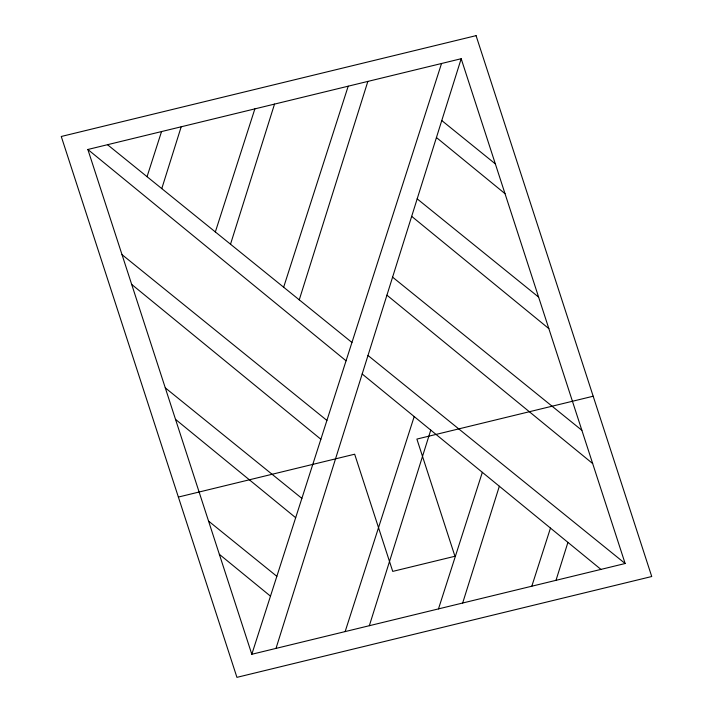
<?xml version="1.0" encoding="UTF-8"?>
<svg xmlns="http://www.w3.org/2000/svg" width="713" height="713" viewBox="0 0 713 713"><rect width="100%" height="100%" fill="white"/><g stroke="black" fill="none" stroke-linecap="round" stroke-linejoin="round"><path stroke-width="1.07" d="M161.78 188.606L181.191 126.789M230.513 244.229L274.523 104.098M299.255 299.843L367.855 81.407M276.002 648.402L461.186 58.724L87.859 149.48L251.814 654.276L625.141 563.52L461.186 58.724M369.334 625.711L430.759 430.117M462.666 603.02L499.341 486.239M555.997 580.329L567.922 542.37M147.047 176.69L161.539 131.566M215.344 231.948L254.871 108.875M283.649 287.214L348.202 86.184M251.814 654.276L441.534 63.502M345.145 631.593L414.2 416.561M438.477 608.902L482.336 472.327M531.809 586.211L550.472 528.092M178.375 497.059L354.664 454.208L392.729 571.389L454.947 556.265L416.891 439.083L593.18 396.223M441.775 120.542L495.339 163.883M417.176 198.847L538.609 297.098M392.587 277.152L581.879 430.313M107.511 144.694L351.946 342.472M367.997 355.466L625.141 563.52M122.012 254.639L326.911 420.429M165.282 387.854L301.875 498.378M208.544 521.069L276.849 576.327M436.436 137.538L505.018 193.669M411.686 216.351L548.841 328.613M386.927 295.173L592.672 463.557M87.859 149.48L346.063 360.796M362.177 373.986L600.952 569.402M131.691 284.425L320.868 439.253M175.514 419.369L295.672 517.7M219.346 554.313L270.477 596.157M476.07 35.65L61.265 136.486L236.93 677.35L651.735 576.514L476.07 35.65"/></g></svg>
